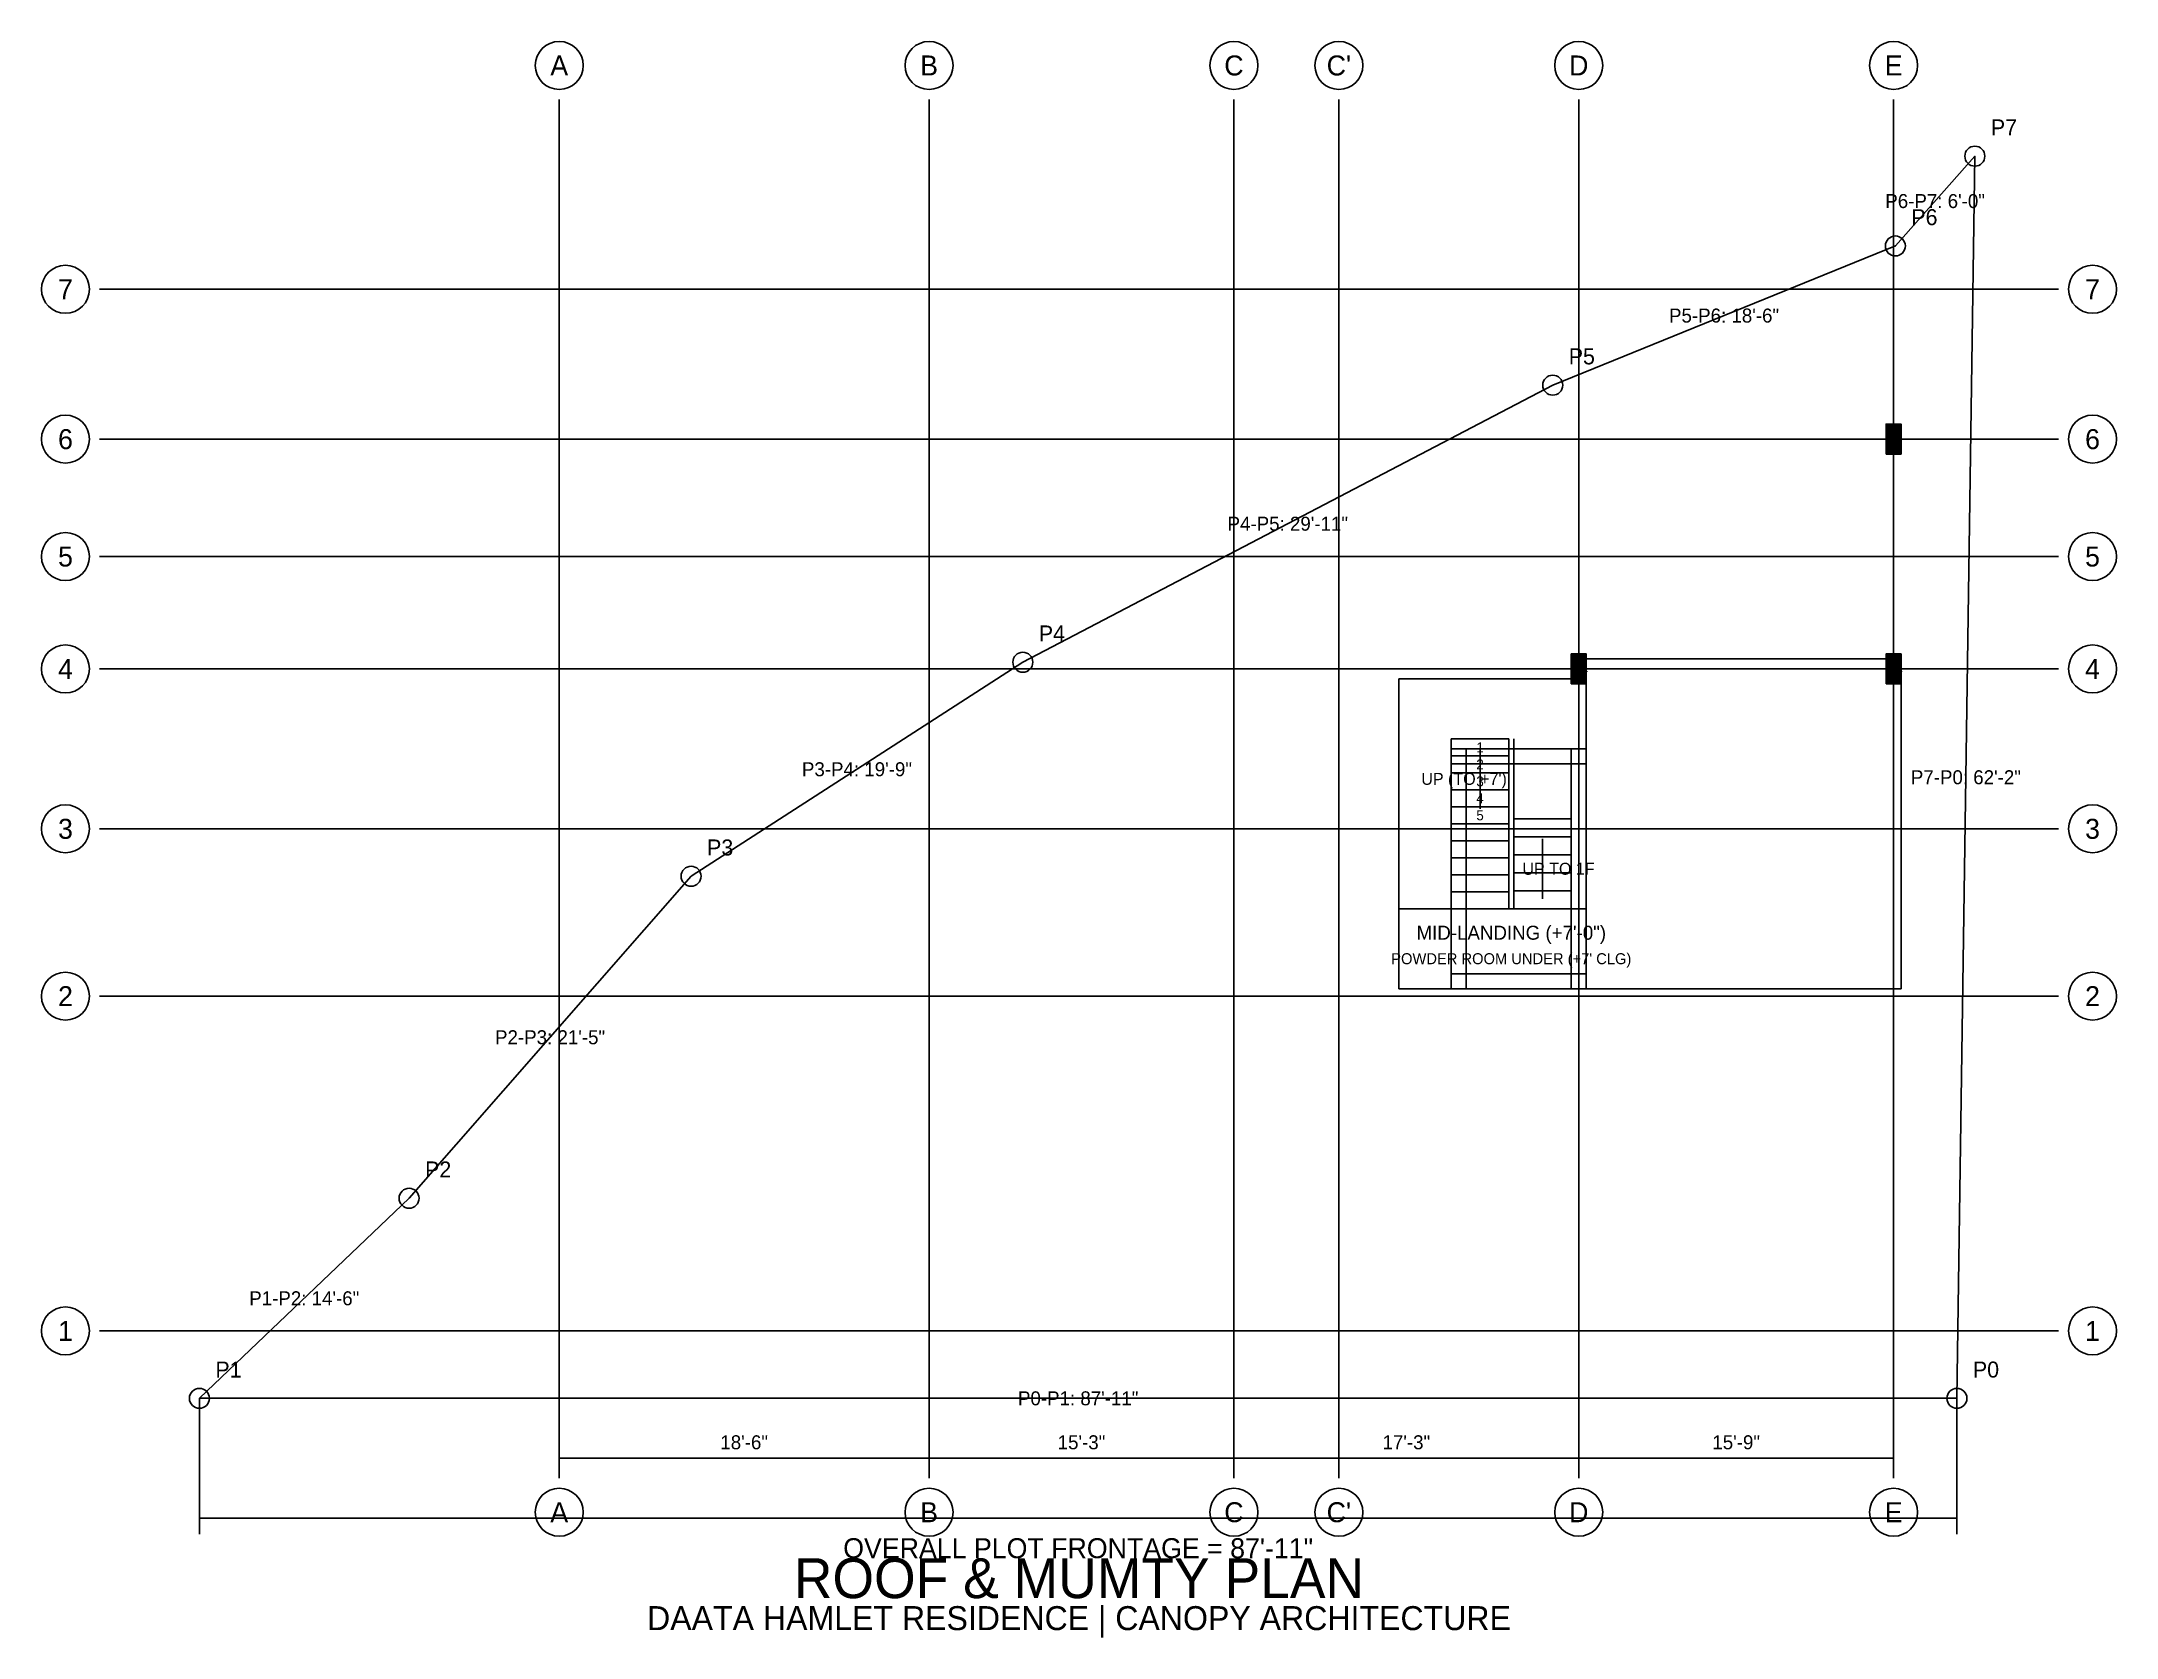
# Model space of a CAD drawing. Header units: feet. Extents: x -8 to 96, y -12 to 68.
import ezdxf
from ezdxf.enums import TextEntityAlignment as Align

# ---------------------------------------------------------------- set-up
doc = ezdxf.new("R2010")
doc.units = ezdxf.units.FT
doc.header["$MEASUREMENT"] = 0
for name, color, linetype in [('0_BOUNDARY', 1, 'Continuous'), ('A_DIMENSIONS', 1, 'Continuous'), ('A_STAIRS', 8, 'Continuous'), ('A_WALLS', 7, 'Continuous'), ('G_TITLEBLOCK', 7, 'Continuous'), ('S_COLUMNS', 4, 'Continuous'), ('S_COLUMNS_HATCH', 5, 'Continuous'), ('S_GRID_BUBBLES', 6, 'Continuous'), ('S_GRID_LINES', 6, 'Continuous')]:
    doc.layers.add(name, color=color, linetype=linetype)

msp = doc.modelspace()

# ---------------------------------------------------------------- hatches: boundary and pattern name
at = {"layer": 'S_COLUMNS_HATCH'}
h = msp.add_hatch(dxfattribs=at)
h.set_pattern_fill('SOLID')
h.paths.add_polyline_path([(84.375, 47.25), (85.125, 47.25), (85.125, 48.75), (84.375, 48.75)])
h = msp.add_hatch(dxfattribs=at)
h.set_pattern_fill('SOLID')
h.paths.add_polyline_path([(68.625, 35.75), (69.375, 35.75), (69.375, 37.25), (68.625, 37.25)])
h = msp.add_hatch(dxfattribs=at)
h.set_pattern_fill('SOLID')
h.paths.add_polyline_path([(84.375, 35.75), (85.125, 35.75), (85.125, 37.25), (84.375, 37.25)])

# ---------------------------------------------------------------- linework, layer by layer
at = {"layer": '0_BOUNDARY'}
msp.add_lwpolyline([(0, 0), (10.4884, 10.0122), (24.5949, 26.1267), (41.1897, 36.8354), (67.6992, 50.701), (84.8373, 57.6678), (88.8145, 62.1602), (87.9167, 0)], close=True, dxfattribs=at)
for centre in [(88.8145, 62.1602), (84.8373, 57.6678), (67.6992, 50.701), (41.1897, 36.8354), (24.5949, 26.1267), (10.4884, 10.0122), (0, 0), (87.9167, 0)]:
    msp.add_circle(centre, 0.5, dxfattribs=at)
at = {"layer": 'A_DIMENSIONS'}
for p, q in [((0, -6.8), (0, 0)), ((87.917, -6.8), (87.917, 0)), ((18, -3.5), (18, -2.5)), ((18, -3), (36.5, -3)), ((36.5, -3.5), (36.5, -2.5)), ((36.5, -3.5), (36.5, -2.5)), ((36.5, -3), (51.75, -3)), ((51.75, -3.5), (51.75, -2.5)), ((51.75, -3.5), (51.75, -2.5)), ((51.75, -3), (69, -3)), ((69, -3.5), (69, -2.5)), ((69, -3.5), (69, -2.5)), ((69, -3), (84.75, -3)), ((84.75, -3.5), (84.75, -2.5)), ((0, -6), (87.917, -6))]:
    msp.add_line(p, q, dxfattribs=at)
at = {"layer": 'A_STAIRS'}
for p, q in [((62.625, 24.5), (62.625, 33)), ((64.0625, 32.5), (64.0625, 29.5)), ((65.5, 24.5), (65.5, 33)), ((65.75, 24.5), (65.75, 33)), ((62.625, 28.75), (65.5, 28.75)), ((65.75, 29), (68.625, 29)), ((65.75, 29), (68.625, 29)), ((65.75, 28.1), (68.625, 28.1)), ((68.625, 24.5), (68.625, 29)), ((62.625, 27.9), (65.5, 27.9)), ((62.625, 27.05), (65.5, 27.05)), ((65.75, 27.2), (68.625, 27.2)), ((67.1875, 25), (67.1875, 28)), ((62.625, 26.2), (65.5, 26.2)), ((65.75, 26.3), (68.625, 26.3)), ((62.625, 25.35), (65.5, 25.35)), ((65.75, 25.4), (68.625, 25.4))]:
    msp.add_line(p, q, dxfattribs=at)
at = {"layer": 'A_STAIRS', "linetype": 'Continuous'}
for p, q in [((62.625, 33), (65.5, 33)), ((62.625, 32.15), (65.5, 32.15)), ((62.625, 31.3), (65.5, 31.3)), ((62.625, 30.45), (65.5, 30.45)), ((62.625, 29.6), (65.5, 29.6))]:
    msp.add_line(p, q, dxfattribs=at)
at = {"layer": 'A_STAIRS'}
msp.add_lwpolyline([(62.625, 20.5), (68.625, 20.5), (68.625, 24.5), (62.625, 24.5)], close=True, dxfattribs=at)
at = {"layer": 'A_WALLS'}
for points in [[(60, 20.5), (60, 36), (68.625, 36), (68.625, 37), (85.125, 37), (85.125, 20.5), (69.375, 20.5), (68.625, 20.5), (60, 20.5)], [(69.375, 24.5), (69.375, 36), (60, 36), (60, 24.5), (69.375, 24.5)], [(62.625, 20.5), (63.375, 20.5), (63.375, 32.5), (62.625, 32.5)], [(62.625, 31.75), (69.375, 31.75), (69.375, 32.5), (62.625, 32.5)], [(68.625, 20.5), (69.375, 20.5), (69.375, 32.5), (68.625, 32.5)], [(62.625, 20.5), (69.375, 20.5), (69.375, 21.25), (62.625, 21.25)]]:
    msp.add_lwpolyline(points, close=True, dxfattribs=at)
at = {"layer": 'S_COLUMNS'}
for points in [[(84.375, 47.25), (85.125, 47.25), (85.125, 48.75), (84.375, 48.75)], [(68.625, 35.75), (69.375, 35.75), (69.375, 37.25), (68.625, 37.25)], [(84.375, 35.75), (85.125, 35.75), (85.125, 37.25), (84.375, 37.25)]]:
    msp.add_lwpolyline(points, close=True, dxfattribs=at)
at = {"layer": 'S_GRID_BUBBLES'}
for centre in [(18, 66.7), (36.5, 66.7), (51.75, 66.7), (57, 66.7), (69, 66.7), (84.75, 66.7), (-6.7, 55.5), (94.7, 55.5), (-6.7, 48), (94.7, 48), (-6.7, 42.125), (94.7, 42.125), (-6.7, 36.5), (94.7, 36.5), (-6.7, 28.5), (94.7, 28.5), (-6.7, 20.125), (94.7, 20.125), (-6.7, 3.375), (94.7, 3.375), (18, -5.7), (36.5, -5.7), (51.75, -5.7), (57, -5.7), (69, -5.7), (84.75, -5.7)]:
    msp.add_circle(centre, 1.2, dxfattribs=at)
at = {"layer": 'S_GRID_LINES'}
for p, q in [((18, -4), (18, 65)), ((36.5, -4), (36.5, 65)), ((51.75, -4), (51.75, 65)), ((57, -4), (57, 65)), ((69, -4), (69, 65)), ((84.75, -4), (84.75, 65)), ((-5, 55.5), (93, 55.5)), ((-5, 48), (93, 48)), ((-5, 42.125), (93, 42.125)), ((-5, 36.5), (93, 36.5)), ((-5, 28.5), (93, 28.5)), ((-5, 20.125), (93, 20.125)), ((-5, 3.375), (93, 3.375))]:
    msp.add_line(p, q, dxfattribs=at)

# ---------------------------------------------------------------- texts
at = {"layer": '0_BOUNDARY'}
for s, p in [('P7', (89.6145, 62.9602)), ('P6', (85.6373, 58.4678)), ('P5', (68.4992, 51.501)), ('P4', (41.9897, 37.6354)), ('P3', (25.3949, 26.9267)), ('P2', (11.2884, 10.8122)), ('P1', (0.8, 0.8)), ('P0', (88.7167, 0.8))]:
    msp.add_text(s, height=0.8, dxfattribs=at).set_placement(p, align=Align.BOTTOM_LEFT)
for s, p in [('P6-P7: 6\'-0"', (86.8259, 59.914)), ('P5-P6: 18\'-6"', (76.2682, 54.1844)), ('P4-P5: 29\'-11"', (54.4445, 43.7682)), ('P3-P4: 19\'-9"', (32.8923, 31.481)), ('P7-P0: 62\'-2"', (88.3656, 31.0801)), ('P2-P3: 21\'-5"', (17.5417, 18.0694)), ('P1-P2: 14\'-6"', (5.2442, 5.0061)), ('P0-P1: 87\'-11"', (43.9584, 0))]:
    msp.add_text(s, height=0.7, dxfattribs=at).set_placement(p, align=Align.MIDDLE_CENTER)
at = {"layer": 'A_DIMENSIONS'}
for s, height, p in [('18\'-6"', 0.7, (27.25, -2.2)), ('15\'-3"', 0.7, (44.125, -2.2)), ('17\'-3"', 0.7, (60.375, -2.2)), ('15\'-9"', 0.7, (76.875, -2.2)), ('OVERALL PLOT FRONTAGE = 87\'-11"', 1, (43.9585, -7.5))]:
    msp.add_text(s, height=height, dxfattribs=at).set_placement(p, align=Align.MIDDLE_CENTER)
at = {"layer": 'A_STAIRS'}
for s, height, p in [('1', 0.5, (64.0625, 32.575)), ("UP (TO +7')", 0.6, (63.2625, 31)), ('2', 0.5, (64.0625, 31.725)), ('4', 0.5, (64.0625, 30.025)), ('3', 0.5, (64.0625, 30.875)), ('5', 0.5, (64.0625, 29.175)), ('UP TO 1F', 0.6, (67.9875, 26.5)), ('MID-LANDING (+7\'-0")', 0.7, (65.625, 23.3)), ("POWDER ROOM UNDER (+7' CLG)", 0.55, (65.625, 22))]:
    msp.add_text(s, height=height, dxfattribs=at).set_placement(p, align=Align.MIDDLE_CENTER)
at = {"layer": 'G_TITLEBLOCK'}
for s, height, p in [('ROOF & MUMTY PLAN', 2, (44, -9)), ('DAATA HAMLET RESIDENCE | CANOPY ARCHITECTURE', 1.2, (44, -11))]:
    msp.add_text(s, height=height, dxfattribs=at).set_placement(p, align=Align.MIDDLE_CENTER)
at = {"layer": 'S_COLUMNS'}
for s, p in [('E6', (84.75, 48)), ('D4', (69, 36.5)), ('E4', (84.75, 36.5))]:
    msp.add_text(s, height=0.55, dxfattribs=at).set_placement(p, align=Align.MIDDLE_CENTER)
at = {"layer": 'S_GRID_BUBBLES'}
for s, p in [('A', (18, 66.7)), ('B', (36.5, 66.7)), ('C', (51.75, 66.7)), ("C'", (57, 66.7)), ('D', (69, 66.7)), ('E', (84.75, 66.7)), ('7', (-6.7, 55.5)), ('7', (94.7, 55.5)), ('6', (-6.7, 48)), ('6', (94.7, 48)), ('5', (-6.7, 42.125)), ('5', (94.7, 42.125)), ('4', (-6.7, 36.5)), ('4', (94.7, 36.5)), ('3', (-6.7, 28.5)), ('3', (94.7, 28.5)), ('2', (-6.7, 20.125)), ('2', (94.7, 20.125)), ('1', (-6.7, 3.375)), ('1', (94.7, 3.375)), ('C', (51.75, -5.7)), ("C'", (57, -5.7)), ('A', (18, -5.7)), ('B', (36.5, -5.7)), ('D', (69, -5.7)), ('E', (84.75, -5.7))]:
    msp.add_text(s, height=1, dxfattribs=at).set_placement(p, align=Align.MIDDLE_CENTER)

doc.saveas('drawing.dxf')
